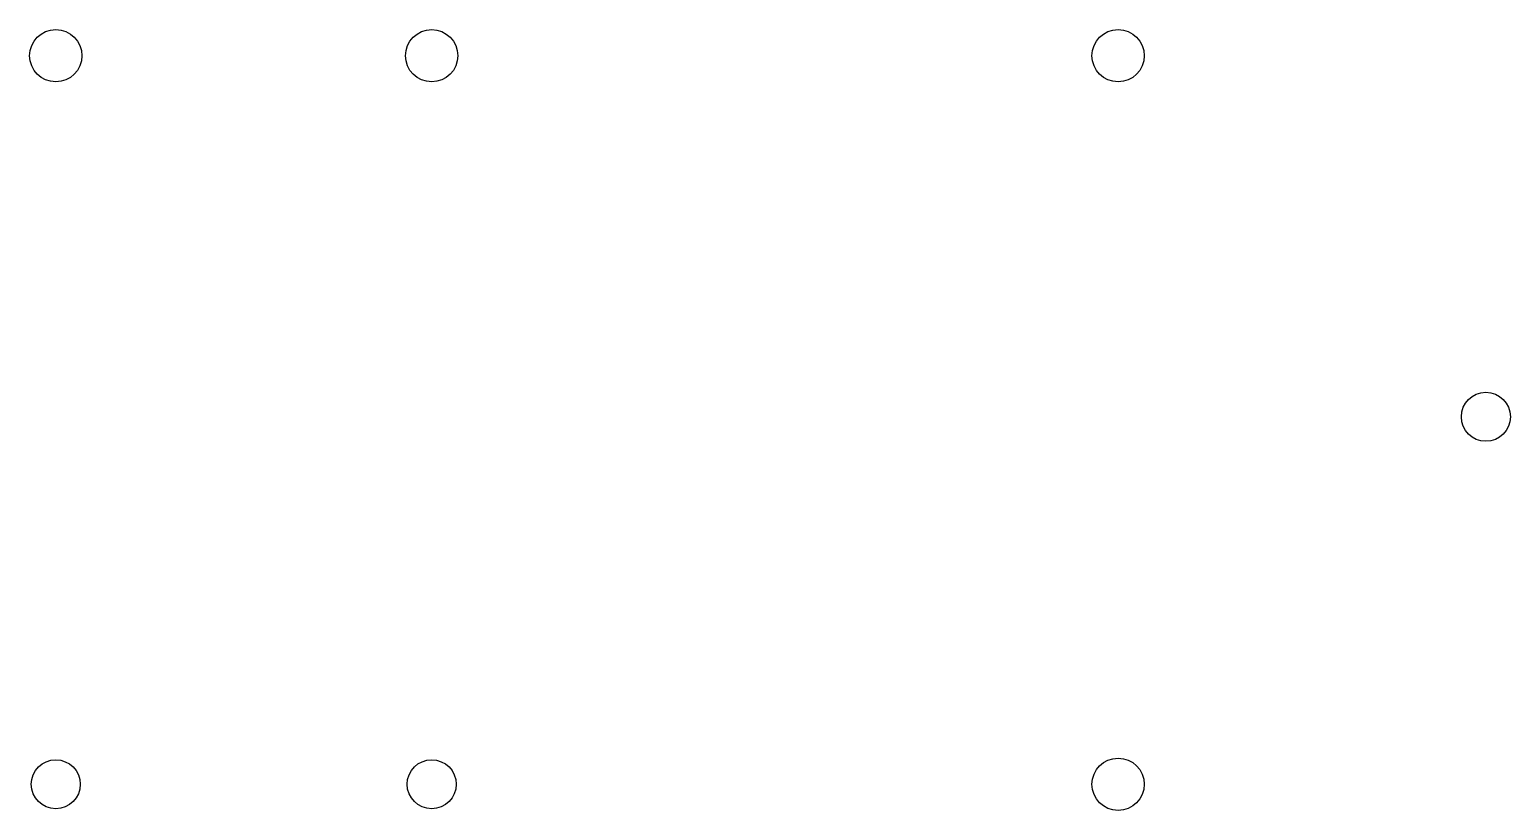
# Model space of a CAD drawing. Header units: millimetres. Extents: x -45.4 to 45.2, y -23.9 to 23.9.
import ezdxf

# ---------------------------------------------------------------- set-up
doc = ezdxf.new("R2010")
doc.units = ezdxf.units.MM

msp = doc.modelspace()

# ---------------------------------------------------------------- linework, layer by layer
for centre, radius in [((-43.75, 22.3035), 1.6), ((-20.75, 22.3035), 1.6), ((21.25, 22.3035), 1.6), ((43.75, 0.1965), 1.5), ((-43.75, -22.3035), 1.5), ((-20.75, -22.3035), 1.5), ((21.25, -22.3035), 1.6)]:
    msp.add_circle(centre, radius)

doc.saveas('drawing.dxf')
